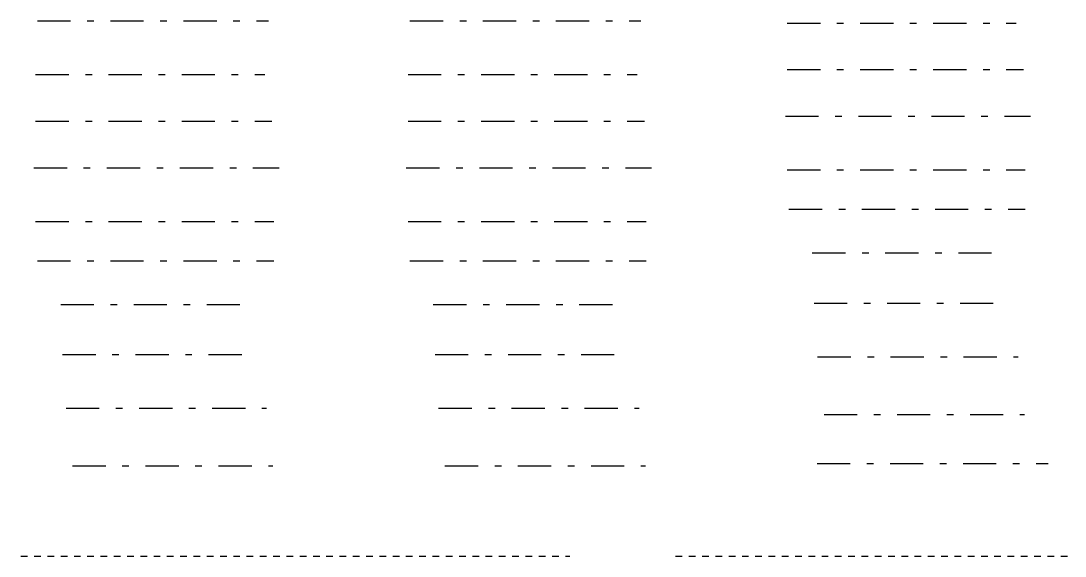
# Model space of a CAD drawing. Extents: x -3.3 to 36.8, y 0.3 to 24.5.
# Drawn here: x 11.14 to 26.87, y 16.32 to 24.38 of the extents above; entities that cross this region are included whole.
import ezdxf

# ---------------------------------------------------------------- set-up
doc = ezdxf.new("R2010")
doc.units = 0
for name, pattern in [('COLLETTORE', [0.1, 0.05, -0.025, 0, -0.025]), ('COLLETTORE1', [0.1, 0.05, -0.025, 0, -0.025]), ('CONF31', [1, 0.5, -0.25, 0, -0.25]), ('CONF32', [1, 0.5, -0.25, 0, -0.25]), ('CONF33', [1, 0.5, -0.25, 0, -0.25]), ('CONF34', [1, 0.5, -0.25, 0, -0.25]), ('CONF35', [1, 0.5, -0.25, 0, -0.25]), ('CONF36', [1, 0.5, -0.25, 0, -0.25]), ('CONF37', [1, 0.5, -0.25, 0, -0.25]), ('CONF38', [1, 0.5, -0.25, 0, -0.25]), ('CONF39', [1, 0.5, -0.25, 0, -0.25]), ('CONF40', [1, 0.5, -0.25, 0, -0.25]), ('CONF41', [1, 0.5, -0.25, 0, -0.25]), ('CONF42', [1, 0.5, -0.25, 0, -0.25]), ('CONF43', [1, 0.5, -0.25, 0, -0.25]), ('CONF44', [1, 0.5, -0.25, 0, -0.25]), ('CONF45', [1, 0.5, -0.25, 0, -0.25]), ('CONF46', [1, 0.5, -0.25, 0, -0.25]), ('CONF47', [1, 0.5, -0.25, 0, -0.25]), ('CONF48', [1, 0.5, -0.25, 0, -0.25]), ('CONF49', [1, 0.5, -0.25, 0, -0.25]), ('CONF50', [1, 0.5, -0.25, 0, -0.25]), ('CONF51', [1, 0.5, -0.25, 0, -0.25]), ('CONF52', [1, 0.5, -0.25, 0, -0.25]), ('CONF53', [1, 0.5, -0.25, 0, -0.25]), ('CONF54', [1, 0.5, -0.25, 0, -0.25]), ('CONF55', [1, 0.5, -0.25, 0, -0.25]), ('CONF56', [1, 0.5, -0.25, 0, -0.25]), ('CONF57', [1, 0.5, -0.25, 0, -0.25]), ('CONF58', [1, 0.5, -0.25, 0, -0.25]), ('CONF59', [1, 0.5, -0.25, 0, -0.25]), ('CONF60', [1, 0.5, -0.25, 0, -0.25])]:
    doc.linetypes.add(name, pattern=pattern)
doc.layers.get('0').update_dxf_attribs({"linetype": 'CONTINUOUS'})

msp = doc.modelspace()

# ---------------------------------------------------------------- linework, layer by layer
at = {"color": 7, "linetype": 'CONF31'}
msp.add_line((11.39, 24.377), (14.868, 24.377), dxfattribs=at)
at = {"color": 7, "linetype": 'CONF41'}
msp.add_line((17, 24.377), (20.478, 24.377), dxfattribs=at)
at = {"color": 7, "linetype": 'CONF51'}
msp.add_line((22.682, 24.345), (26.133, 24.345), dxfattribs=at)
at = {"color": 7, "linetype": 'CONF52'}
msp.add_line((22.682, 23.644), (26.241, 23.644), dxfattribs=at)
at = {"color": 7, "linetype": 'CONF32'}
msp.add_line((11.363, 23.569), (14.814, 23.569), dxfattribs=at)
at = {"color": 7, "linetype": 'CONF42'}
msp.add_line((16.973, 23.569), (20.425, 23.569), dxfattribs=at)
at = {"color": 7, "linetype": 'CONF33'}
msp.add_line((11.363, 22.868), (14.922, 22.868), dxfattribs=at)
at = {"color": 7, "linetype": 'CONF43'}
msp.add_line((16.973, 22.868), (20.532, 22.868), dxfattribs=at)
at = {"color": 7, "linetype": 'CONF53'}
msp.add_line((22.655, 22.944), (26.349, 22.944), dxfattribs=at)
at = {"color": 7, "linetype": 'CONF34'}
msp.add_line((11.336, 22.168), (15.03, 22.168), dxfattribs=at)
at = {"color": 7, "linetype": 'CONF44'}
msp.add_line((16.946, 22.168), (20.64, 22.168), dxfattribs=at)
at = {"color": 7, "linetype": 'CONF54'}
msp.add_line((22.682, 22.135), (26.268, 22.135), dxfattribs=at)
at = {"color": 7, "linetype": 'CONF55'}
msp.add_line((22.709, 21.542), (26.268, 21.542), dxfattribs=at)
at = {"color": 7, "linetype": 'CONF35'}
msp.add_line((11.363, 21.36), (14.949, 21.36), dxfattribs=at)
at = {"color": 7, "linetype": 'CONF45'}
msp.add_line((16.973, 21.36), (20.559, 21.36), dxfattribs=at)
at = {"color": 7, "linetype": 'CONF36'}
msp.add_line((11.39, 20.767), (14.949, 20.767), dxfattribs=at)
at = {"color": 7, "linetype": 'CONF46'}
msp.add_line((17, 20.767), (20.559, 20.767), dxfattribs=at)
at = {"color": 7, "linetype": 'CONF56'}
msp.add_line((23.06, 20.885), (25.971, 20.885), dxfattribs=at)
at = {"color": 7, "linetype": 'CONF37'}
msp.add_line((11.741, 20.109), (14.653, 20.109), dxfattribs=at)
at = {"color": 7, "linetype": 'CONF47'}
msp.add_line((17.351, 20.109), (20.263, 20.109), dxfattribs=at)
at = {"color": 7, "linetype": 'CONF57'}
msp.add_line((23.087, 20.13), (25.918, 20.13), dxfattribs=at)
at = {"color": 7, "linetype": 'CONF38'}
msp.add_line((11.768, 19.354), (14.599, 19.354), dxfattribs=at)
at = {"color": 7, "linetype": 'CONF48'}
msp.add_line((17.378, 19.354), (20.209, 19.354), dxfattribs=at)
at = {"color": 7, "linetype": 'CONF58'}
msp.add_line((23.14, 19.322), (26.16, 19.322), dxfattribs=at)
at = {"color": 7, "linetype": 'CONF39'}
msp.add_line((11.822, 18.546), (14.841, 18.546), dxfattribs=at)
at = {"color": 7, "linetype": 'CONF49'}
msp.add_line((17.432, 18.546), (20.452, 18.546), dxfattribs=at)
at = {"color": 7, "linetype": 'CONF59'}
msp.add_line((23.237, 18.454), (26.257, 18.454), dxfattribs=at)
at = {"color": 7, "linetype": 'CONF40'}
msp.add_line((11.918, 17.679), (14.938, 17.679), dxfattribs=at)
at = {"color": 7, "linetype": 'CONF50'}
msp.add_line((17.528, 17.679), (20.548, 17.679), dxfattribs=at)
at = {"color": 7, "linetype": 'CONF60'}
msp.add_line((23.132, 17.716), (26.611, 17.716), dxfattribs=at)
at = {"linetype": 'COLLETTORE'}
msp.add_line((11.141, 16.321), (19.411, 16.321), dxfattribs=at)
at = {"linetype": 'COLLETTORE1'}
msp.add_line((21.002, 16.321), (28.198, 16.321), dxfattribs=at)

doc.saveas('drawing.dxf')
